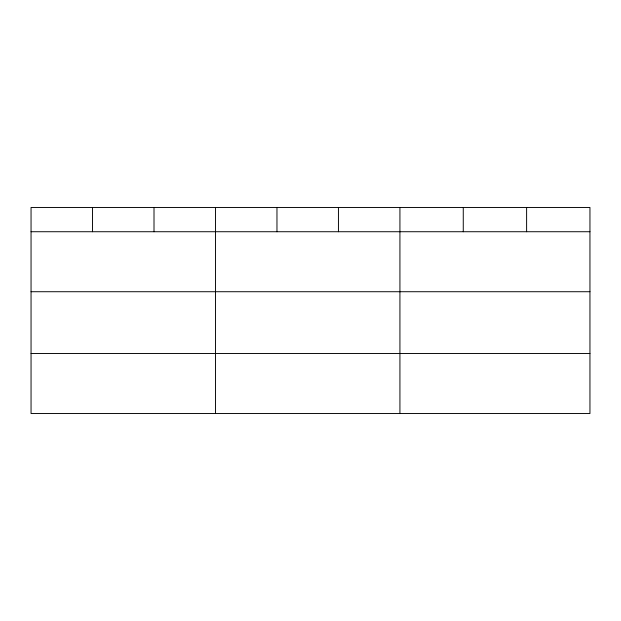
<?xml version="1.0" encoding="UTF-8"?>
<svg xmlns="http://www.w3.org/2000/svg" width="621" height="621" viewBox="0 0 621 621"><rect width="100%" height="100%" fill="white"/><g stroke="black" fill="none" stroke-linecap="round" stroke-linejoin="round"><path stroke-width="0.93" d="M589.95 291.723L589.95 207.461L31.05 207.461L31.05 413.539L589.95 413.539L589.95 291.723L31.05 291.723M31.05 231.726L589.95 231.726M31.05 353.535L589.95 353.535M526.608 207.461L526.608 231.726M463.266 207.461L463.266 231.726M399.924 207.461L399.924 413.539M338.445 207.461L338.445 231.726M276.966 207.461L276.966 231.726M215.487 207.461L215.487 413.539M154.008 207.461L154.008 231.726M92.529 207.461L92.529 231.726"/></g></svg>
